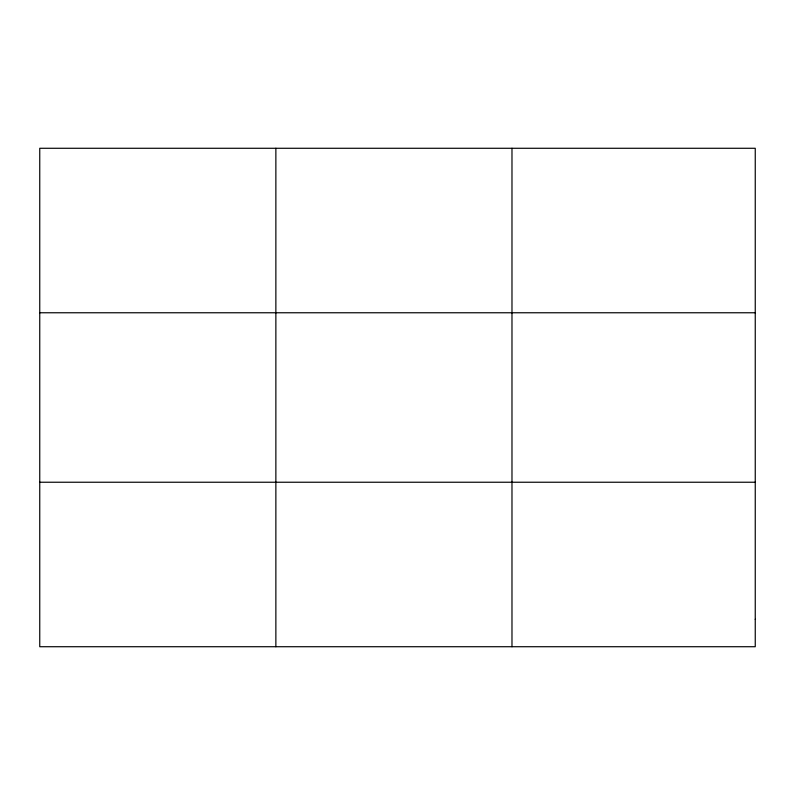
<?xml version="1.0" encoding="UTF-8"?>
<svg xmlns="http://www.w3.org/2000/svg" width="795" height="795" viewBox="0 0 795 795"><rect width="100%" height="100%" fill="white"/><g stroke="black" fill="none" stroke-linecap="round" stroke-linejoin="round"><path stroke-width="1.19" d="M275.865 148.277L275.865 646.723M511.98 148.277L511.98 646.723M39.75 312.763L755.25 312.763M39.75 482.237L755.25 482.237M755.25 619.305L755.25 646.723L39.75 646.723L39.75 148.277L755.25 148.277L755.25 619.305"/></g></svg>
